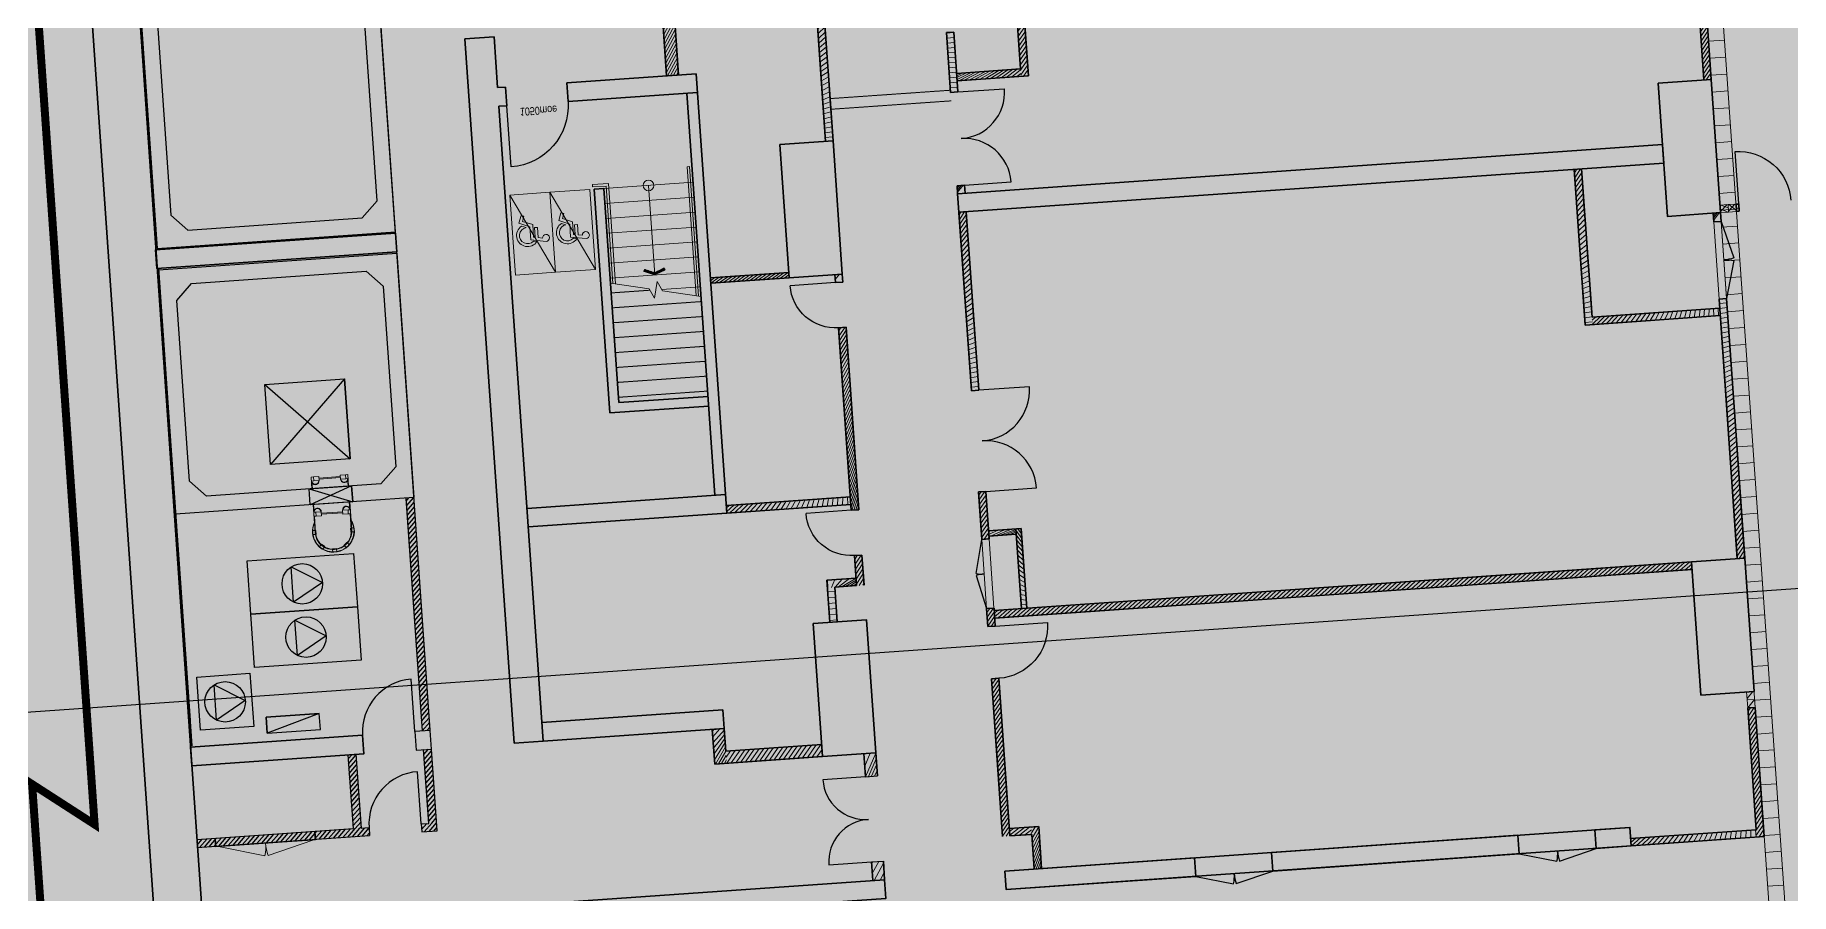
# Model space of a CAD drawing. Header units: millimetres. Extents: x 834311283 to 834708468, y 817882832 to 818197366.
# Drawn here: x 834503902 to 834536806, y 817968282 to 817984367 of the extents above; entities that cross this region are included whole.
import ezdxf

# ---------------------------------------------------------------- set-up
doc = ezdxf.new("R2010")
doc.units = ezdxf.units.MM
doc.header["$LTSCALE"] = 3
for name, pattern in [('ACAD_ISO04W033', [10, 8, -1, 0, -1]), ('B0701', [2.34375, 1.5625, -0.78125]), ('B0703', [4.6875, 3.125, -1.5625]), ('CENTER', [2, 1.25, -0.25, 0.25, -0.25]), ('DIVIDE', [1.25, 0.5, -0.25, 0, -0.25, 0, -0.25])]:
    doc.linetypes.add(name, pattern=pattern)
doc.layers.get('Defpoints').update_dxf_attribs({"color": 32})
for name, color, linetype in [('0-PL-CLWP', 6, 'DIVIDE'), ('22INWA-a', 6, 'CENTER'), ('BD-CB-SOLID-DH', 251, 'Continuous'), ('UAJ-00XREF', 7, 'Continuous'), ('WSP-FS', 1, 'Continuous')]:
    doc.layers.add(name, color=color, linetype=linetype)
for name, color, linetype, lineweight in [('3A35X-MAGP-P-ADR-B02-0$0$F-AFFFEQM', 8, 'Continuous', 9), ('Hatch (LTC&CB)', 252, 'Continuous', 35), ('UAJ-22INWA', 6, 'Continuous', 35), ('UAJ-22INWA-a', 1, 'Continuous', 13), ('UAJ-22INWA-h', 251, 'Continuous', 9), ('UAJ-22INWA-rc', 6, 'Continuous', 35), ('UAJ-23FLOR', 6, 'Continuous', 35), ('UAJ-23FLOR-a', 1, 'Continuous', 13), ('UAJ-23FLOR-h', 251, 'Continuous', 9), ('UAJ-24STAI-a', 9, 'Continuous', 13), ('UAJ-24STAI-x', 9, 'ACAD_ISO04W033', 5), ('UAJ-24STAI-y', 8, 'B0701', 9), ('UAJ-28STRU', 6, 'Continuous', 35), ('UAJ-28STRU-z', 8, 'B0703', 9), ('UAJ-32INFR', 7, 'Continuous', 25), ('UAJ-32INFR-h', 251, 'Continuous', 9), ('UAJ-32INFR-t', 9, 'Continuous', 5), ('UAJ-34RAIL-a', 1, 'Continuous', 13)]:
    doc.layers.add(name, color=color, linetype=linetype, lineweight=lineweight)
doc.layers.add('UAJ-01LAYO-$', color=32, linetype='Continuous', lineweight=5, plot=False)
doc.layers.add('UAJ-05SYMB-a', color=7, linetype='Continuous', lineweight=9, true_color=0x999999)
doc.layers.add('UAJ-32INFR-$', color=32, linetype='Continuous', plot=False)
doc.styles.add('Kowloon_standard', font='arial.ttf', dxfattribs={"width": 0.8, "height": 2.5})
doc.styles.add('UNS-TXT', font='swissc.ttf')
pattern_1 = [(48.993576, (834341273.38, 817814761.816), (-47.919387, 41.665122), [])]

# ---------------------------------------------------------------- blocks, each defined once
blk = doc.blocks.new('Panel')
at = {"layer": 'WSP-FS'}
h = blk.add_hatch(color=256, dxfattribs=at)
h.dxf.hatch_style = 1
h.paths.add_polyline_path([(0, -300), (1000, 0), (1000, -300)])
blk.add_lwpolyline([(1000, -300), (1000, 0), (0, 0), (0, -300)], close=True, dxfattribs=at)
blk.add_lwpolyline([(0, -300), (1000, 0), (1000, -300), (0, -300)], dxfattribs=at)
blk = doc.blocks.new('Pump')
at = {"layer": 'WSP-FS'}
blk.add_lwpolyline([(0, 0), (1000, 0), (1000, -2000), (0, -2000)], close=True, dxfattribs=at)
blk.add_lwpolyline([(169, -815), (831, -815), (500, -1379), (169, -815)], dxfattribs=at)
blk.add_circle((500, -1000), 379, dxfattribs=at)
blk = doc.blocks.new('Jockey Pump')
at = {"layer": 'WSP-FS'}
blk.add_lwpolyline([(0, 0), (1000, 0), (1000, -1000), (0, -1000)], close=True, dxfattribs=at)
blk.add_lwpolyline([(313, -833), (313, -170), (877, -501), (313, -833)], dxfattribs=at)
blk.add_circle((498, -501), 379, dxfattribs=at)
blk = doc.blocks.new('*U220')
at = {"layer": 'UAJ-22INWA-h'}
h = blk.add_hatch(dxfattribs=at)
h.set_pattern_fill('ANSI31', color=256, scale=20)
h.set_pattern_definition([(45, (-60, 13057.73), (-44.9013, 44.9013), [])])
h.paths.add_polyline_path([(0, 6429), (0, 7629), (140, 7629), (140, 6429)])
at = {"layer": 'UAJ-22INWA'}
for p, q in [((0, 6429), (0, 7769)), ((140, 7629), (140, 6429))]:
    blk.add_line(p, q, dxfattribs=at)
blk = doc.blocks.new('*U222')
at = {"layer": 'UAJ-22INWA-h'}
h = blk.add_hatch(dxfattribs=at)
h.set_pattern_fill('ANSI31', color=256, scale=20)
h.set_pattern_definition([(45, (-60, 2758.105), (-44.9013, 44.9013), [])])
h.paths.add_polyline_path([(0, 1434), (0, 2325), (140, 2325), (140, 1434)])
at = {"layer": 'UAJ-22INWA'}
for p, q in [((0, 1434), (0, 2325)), ((140, 2325), (140, 1434))]:
    blk.add_line(p, q, dxfattribs=at)
for points in [[(0, 2325), (140, 2325)], [(0, 1434), (140, 1434)]]:
    blk.add_lwpolyline(points, dxfattribs=at)
blk = doc.blocks.new('*U223')
at = {"layer": 'UAJ-22INWA-h'}
h = blk.add_hatch(dxfattribs=at)
h.set_pattern_fill('ANSI31', color=256, scale=20)
h.set_pattern_definition([(45, (-60, 6742.56), (-44.9013, 44.9013), [])])
h.paths.add_polyline_path([(0, 1434), (0, 6309), (140, 6309), (140, 1434)])
at = {"layer": 'UAJ-22INWA'}
for p, q in [((0, 1434), (0, 6309)), ((140, 6309), (140, 1434))]:
    blk.add_line(p, q, dxfattribs=at)
blk.add_lwpolyline([(0, 6309), (140, 6309)], dxfattribs=at)
blk = doc.blocks.new('*U221')
at = {"layer": 'UAJ-05SYMB-a'}
for points in [[(50, 0), (907, 230)], [(1825, 0), (968, 230)]]:
    blk.add_lwpolyline(points, dxfattribs=at)
at = {"layer": 'UAJ-05SYMB-a', "extrusion": (0, 0, -1)}
for centre, radius, start, end in [((-50, 0), 887, 165, 180), ((-1825, 0), 888, 0, 15)]:
    blk.add_arc(centre, radius, start, end, dxfattribs=at)
at = {"layer": 'UAJ-22INWA-rc'}
for p, q in [((0, 0), (0, -150)), ((1875, 0), (1875, -150))]:
    blk.add_line(p, q, dxfattribs=at)
at = {"layer": 'UAJ-32INFR-$'}
blk.add_line((0, 0), (1872, 0), dxfattribs=at)
at = {"layer": 'UAJ-32INFR-h'}
for points in [[(0, -150), (0, 0)], [(937, 0), (50, 0)], [(1825, 0), (937, 0)], [(1875, -150), (1875, 0)]]:
    blk.add_lwpolyline(points, dxfattribs=at)
at = {"layer": 'UAJ-32INFR-t', "style": 'UNS-TXT'}
blk.add_attdef('ID', (50, 50), '', height=90, dxfattribs=at)
blk = doc.blocks.new('*U325')
at = {"layer": 'UAJ-22INWA-h'}
h = blk.add_hatch(dxfattribs=at)
h.set_pattern_fill('ANSI31', color=256, scale=20)
h.set_pattern_definition([(45, (-60, -1120.704), (-44.9013, 44.9013), [])])
h.paths.add_polyline_path([(0, -265), (0, 145), (140, 145), (140, -265)])
at = {"layer": 'UAJ-22INWA'}
for p, q in [((0, -405), (0, 145)), ((140, 145), (140, -265))]:
    blk.add_line(p, q, dxfattribs=at)
blk = doc.blocks.new('*U339')
at = {"layer": 'UAJ-22INWA-h'}
h = blk.add_hatch(dxfattribs=at)
h.set_pattern_fill('ANSI31', color=256, scale=20)
h.set_pattern_definition([(45, (-60, -725.57), (-44.9013, 44.9013), [])])
h.paths.add_polyline_path([(0, -3125), (0, 3400), (140, 3400), (140, -3125)])
at = {"layer": 'UAJ-22INWA'}
for p, q in [((0, -3125), (0, 3400)), ((140, 3400), (140, -3125))]:
    blk.add_line(p, q, dxfattribs=at)
blk = doc.blocks.new('*U344')
at = {"layer": 'UAJ-22INWA-h'}
h = blk.add_hatch(dxfattribs=at)
h.set_pattern_fill('ANSI31', color=256, scale=20)
h.set_pattern_definition([(45, (-60, -3574.396), (-44.9013, 44.9013), [])])
h.paths.add_polyline_path([(0, -2487), (0, -87), (140, -87), (140, -2487)])
at = {"layer": 'UAJ-22INWA'}
for p, q in [((0, -2627), (0, -87)), ((140, -87), (140, -2487))]:
    blk.add_line(p, q, dxfattribs=at)
blk = doc.blocks.new('*U346')
at = {"layer": 'UAJ-22INWA-h'}
h = blk.add_hatch(dxfattribs=at)
h.set_pattern_fill('ANSI31', color=256, scale=20)
h.set_pattern_definition([(45, (-60, -193.59), (-44.9013, 44.9013), [])])
h.paths.add_polyline_path([(0, -777), (0, 1583), (140, 1583), (140, -777)])
at = {"layer": 'UAJ-22INWA'}
for p, q in [((0, -776), (0, 1583)), ((140, 1583), (140, -917))]:
    blk.add_line(p, q, dxfattribs=at)
blk = doc.blocks.new('*U342')
at = {"layer": 'UAJ-22INWA-h'}
h = blk.add_hatch(dxfattribs=at)
h.set_pattern_fill('ANSI31', color=256, scale=20)
h.set_pattern_definition([(45, (25, -5022.676), (-44.9013, 44.9013), [])])
h.paths.add_polyline_path([(0, -2186), (0, -1836), (225, -1836), (225, -2186)])
at = {"layer": 'UAJ-22INWA'}
for p, q in [((0, -2186), (0, -1836)), ((225, -1836), (225, -2186))]:
    blk.add_line(p, q, dxfattribs=at)
blk = doc.blocks.new('*U343')
at = {"layer": 'UAJ-22INWA-h'}
h = blk.add_hatch(dxfattribs=at)
h.set_pattern_fill('ANSI31', color=256, scale=20)
h.set_pattern_definition([(45, (25, -1254.09), (-44.9013, 44.9013), [])])
h.paths.add_polyline_path([(0, -452), (0, 198), (225, 198), (225, -452)])
at = {"layer": 'UAJ-22INWA'}
for p, q in [((0, -452), (0, 198)), ((225, 198), (225, -227))]:
    blk.add_line(p, q, dxfattribs=at)
blk.add_lwpolyline([(0, 198), (225, 198)], dxfattribs=at)
blk = doc.blocks.new('*U327')
at = {"layer": 'UAJ-22INWA-h'}
h = blk.add_hatch(dxfattribs=at)
h.set_pattern_fill('ANSI31', color=256, scale=20)
h.set_pattern_definition([(45, (25, -184.806), (-44.9013, 44.9013), [])])
h.paths.add_polyline_path([(0, -492), (0, 1308), (225, 1308), (225, -492)])
at = {"layer": 'UAJ-22INWA'}
for p, q in [((0, -717), (0, 1308)), ((225, 1308), (225, -492))]:
    blk.add_line(p, q, dxfattribs=at)
blk = doc.blocks.new('*U317')
at = {"layer": 'UAJ-22INWA-h'}
h = blk.add_hatch(dxfattribs=at)
h.set_pattern_fill('ANSI31', color=256, scale=20)
h.set_pattern_definition([(45, (-60, 3398.327), (-44.9013, 44.9013), [])])
h.paths.add_polyline_path([(0, -4351), (0, 8749), (140, 8749), (140, -4351)])
at = {"layer": 'UAJ-22INWA'}
for p, q in [((0, -4351), (0, 8749)), ((140, 8749), (140, -4351))]:
    blk.add_line(p, q, dxfattribs=at)
blk = doc.blocks.new('*U253')
at = {"layer": 'UAJ-22INWA-h'}
h = blk.add_hatch(dxfattribs=at)
h.set_pattern_fill('CAS_ISOLATIE', color=256, scale=150)
h.set_pattern_definition([(60, (0, 0), (-129.9, 75), []), (120, (0, 0), (-129.9, -75), [])])
h.paths.add_polyline_path([(0, 0), (140, 0), (140, 150), (0, 150)])
at = {"layer": 'UAJ-22INWA-a'}
blk.add_lwpolyline([(0, 0), (140, 0), (140, 150), (0, 150)], close=True, dxfattribs=at)
blk = doc.blocks.new('*U309')
at = {"layer": 'UAJ-22INWA-h'}
h = blk.add_hatch(dxfattribs=at)
h.set_pattern_fill('ANSI31', color=256, scale=20)
h.set_pattern_definition([(45, (25, -14.29), (-44.9013, 44.9013), [])])
h.paths.add_polyline_path([(0, -858), (0, 1844), (225, 1844), (225, -858)])
at = {"layer": 'UAJ-22INWA'}
for p, q in [((225, 2069), (225, -858)), ((0, -858), (0, 1844))]:
    blk.add_line(p, q, dxfattribs=at)
blk = doc.blocks.new('3A35X-MAGP-P-ADR-B02-0$0$Cat Ladder 2')
for p, q in [((-277, 795), (-219, 843)), ((-277, 795), (-248, 760)), ((-245, 756), (-187, 804)), ((-239, 750), (-245, 756)), ((-182, 798), (-239, 750)), ((-190, 808), (-219, 843)), ((-187, 804), (-182, 798)), ((-37, 909), (38, 909)), ((-37, 909), (-37, 864)), ((-37, 851), (-37, 859)), ((-37, 859), (38, 859)), ((38, 851), (-37, 851)), ((38, 864), (38, 909)), ((38, 859), (38, 851)), ((182, 798), (187, 804)), ((240, 750), (182, 798)), ((187, 804), (245, 756)), ((219, 843), (190, 808)), ((219, 843), (277, 794)), ((245, 756), (240, 750)), ((248, 760), (277, 794)), ((-386, 485), (-386, 560)), ((-341, 560), (-386, 560)), ((-386, 485), (-344, 485)), ((-344, 0), (-344, 523)), ((-336, 485), (-336, 560)), ((-336, 560), (-326, 560)), ((-336, 523), (-336, 218)), ((-326, 485), (-336, 485)), ((-326, 560), (-326, 485)), ((328, 485), (328, 560)), ((328, 560), (336, 560)), ((336, 485), (328, 485)), ((336, 560), (336, 485)), ((336, 218), (336, 523)), ((386, 560), (341, 560)), ((344, 523), (344, 0)), ((344, 485), (386, 485)), ((386, 560), (386, 485)), ((-336, 218), (-302, 218)), ((-302, 143), (-336, 143)), ((-336, 143), (-336, 0)), ((-302, 218), (-302, 143)), ((-200, 218), (-302, 218)), ((-302, 143), (-200, 143)), ((-200, 218), (-200, 143)), ((-200, 190), (200, 190)), ((200, 170), (-200, 170)), ((200, 218), (200, 143)), ((302, 218), (200, 218)), ((200, 143), (302, 143)), ((302, 218), (336, 218)), ((302, 143), (302, 218)), ((336, 143), (302, 143)), ((336, 0), (336, 143))]:
    blk.add_line(p, q)
for centre, radius, start, end in [((0, 523), 394, 359.9948, 209.1731), ((0, 523), 386, 135.589, 174.4005), ((0, 523), 344, 359.9948, 179.9948), ((0, 523), 336, 359.9948, 179.9948), ((0, 523), 386, 95.589, 124.4006), ((0, 523), 386, 55.5841, 84.4006), ((0, 523), 386, 5.589, 44.3957), ((0, 523), 386, 185.588, 206.6217), ((0, 523), 394, 330.8164, 359.9948), ((0, 523), 386, 333.3678, 354.4015), ((-272, 143), 72, 206.0816, 359.9948), ((-272, 143), 64, 179.9948, 359.9948), ((272, 143), 72, 179.9948, 333.908), ((272, 143), 64, 179.9948, 359.9948)]:
    blk.add_arc(centre, radius, start, end)
blk = doc.blocks.new('3A35X-MAGP-P-ADR-B02-0$0$Cat Ladder 1')
for p, q in [((-344, 0), (-344, -218)), ((-336, -143), (-336, 0)), ((-344, -218), (-302, -218)), ((-302, -143), (-336, -143)), ((-302, -218), (-302, -143)), ((-302, -143), (-200, -143)), ((-200, -218), (-302, -218)), ((-200, -218), (-200, -143)), ((200, -170), (-200, -170)), ((-200, -190), (200, -190)), ((200, -218), (200, -143)), ((200, -143), (302, -143)), ((302, -218), (200, -218)), ((336, -143), (302, -143)), ((302, -143), (302, -218)), ((302, -218), (344, -218)), ((336, 0), (336, -143)), ((344, -218), (344, 0))]:
    blk.add_line(p, q)
for centre, radius, start, end in [((-272, -143), 72, 359.9948, 153.908), ((-272, -143), 64, 359.9948, 179.9948), ((272, -143), 72, 26.0816, 179.9948), ((272, -143), 64, 359.9948, 179.9948)]:
    blk.add_arc(centre, radius, start, end)
blk = doc.blocks.new('WT')
at = {"layer": '0-PL-CLWP', "linetype": 'Continuous'}
for points in [[(834509861, 817992016), (834505396, 817991704), (834506189, 817980373), (834510654, 817980685)], [(834509284, 817991675), (834506016, 817991447), (834505738, 817991127), (834506446, 817980993), (834506766, 817980714), (834510034, 817980943), (834510312, 817981263), (834509604, 817991397)], [(834506215, 817979974), (834510681, 817980286), (834511002, 817975704), (834506536, 817975392)], [(834506835, 817979717), (834510104, 817979945), (834510424, 817979667), (834510661, 817976282), (834510382, 817975962), (834507114, 817975733), (834506793, 817976012), (834506557, 817979396)]]:
    blk.add_lwpolyline(points, close=True, dxfattribs=at)
at = {"layer": 'WSP-FS', "flags": 128}
for points in [[(834508206, 817977824), (834509702, 817977928), (834509807, 817976432), (834508311, 817976327), (834508206, 817977824), (834509807, 817976432), (834509702, 817977928), (834508311, 817976327)], [(834509035, 817975868), (834509833, 817975923), (834509854, 817975624), (834509056, 817975568), (834509035, 817975868), (834509854, 817975624), (834509833, 817975923), (834509056, 817975568)]]:
    blk.add_lwpolyline(points, dxfattribs=at)
at = {"layer": '3A35X-MAGP-P-ADR-B02-0$0$F-AFFFEQM'}
for name, p, rotation in [('3A35X-MAGP-P-ADR-B02-0$0$Cat Ladder 1', (834509434, 817975895), 184.003931020902), ('3A35X-MAGP-P-ADR-B02-0$0$Cat Ladder 2', (834509455, 817975596), 184.0039311150269)]:
    blk.add_blockref(name, p, dxfattribs=dict(at, rotation=rotation))
blk = doc.blocks.new('*U271')
at = {"layer": 'UAJ-22INWA-h'}
h = blk.add_hatch(dxfattribs=at)
h.set_pattern_fill('CAS_ISOLATIE', color=256, scale=150)
h.set_pattern_definition([(60, (-209.94, -2e-07), (-129.904, 75), []), (120, (-209.94, -2e-07), (-129.904, -75), [])])
h.paths.add_polyline_path([(0, 0), (140, 0), (140, 150), (0, 150)])
at = {"layer": 'UAJ-22INWA-a'}
blk.add_lwpolyline([(0, 0), (140, 0), (140, 150), (0, 150)], close=True, dxfattribs=at)
blk = doc.blocks.new('*U212')
at = {"layer": 'UAJ-22INWA-h'}
h = blk.add_hatch(dxfattribs=at)
h.set_pattern_fill('ANSI31', color=256, scale=20)
h.set_pattern_definition([(45, (-60, 12420.194), (-44.9013, 44.9013), [])])
h.paths.add_polyline_path([(0, 5496), (0, 7924), (140, 7924), (140, 5496)])
at = {"layer": 'UAJ-22INWA'}
for p, q in [((0, 5636), (0, 7924)), ((140, 7924), (140, 5496))]:
    blk.add_line(p, q, dxfattribs=at)
blk = doc.blocks.new('*U204')
at = {"layer": 'UAJ-22INWA-h'}
h = blk.add_hatch(dxfattribs=at)
h.set_pattern_fill('ANSI31', color=256, scale=20)
h.set_pattern_definition([(45, (-60, -8498.49), (-44.9013, 44.9013), [])])
h.paths.add_polyline_path([(0, -4144), (0, -3354), (140, -3354), (140, -4144)])
at = {"layer": 'UAJ-22INWA'}
for p, q in [((0, -4144), (0, -3494)), ((140, -3354), (140, -4144))]:
    blk.add_line(p, q, dxfattribs=at)
blk = doc.blocks.new('*U205')
at = {"layer": 'UAJ-22INWA-h'}
h = blk.add_hatch(dxfattribs=at)
h.set_pattern_fill('ANSI31', color=256, scale=20)
h.set_pattern_definition([(45, (-60, 13923.07), (-44.9013, 44.9013), [])])
h.paths.add_polyline_path([(0, 5999), (0, 8924), (140, 8924), (140, 5999)])
at = {"layer": 'UAJ-22INWA'}
for p, q in [((0, 5999), (0, 8924)), ((140, 8924), (140, 6139))]:
    blk.add_line(p, q, dxfattribs=at)
blk = doc.blocks.new('*U200')
at = {"layer": 'UAJ-22INWA-h'}
h = blk.add_hatch(dxfattribs=at)
h.set_pattern_fill('ANSI31', color=256, scale=20)
h.set_pattern_definition([(45, (-60, -1734.28), (-44.9013, 44.9013), [])])
h.paths.add_polyline_path([(0, -2080), (0, 1346), (140, 1346), (140, -2080)])
at = {"layer": 'UAJ-22INWA'}
for p, q in [((0, -2080), (0, 1346)), ((140, 1346), (140, -2080))]:
    blk.add_line(p, q, dxfattribs=at)
for points in [[(0, 1346), (140, 1346)], [(0, -2080), (140, -2080)]]:
    blk.add_lwpolyline(points, dxfattribs=at)
blk = doc.blocks.new('*U201')
at = {"layer": 'UAJ-22INWA-h'}
h = blk.add_hatch(dxfattribs=at)
h.set_pattern_fill('ANSI31', color=256, scale=20)
h.set_pattern_definition([(45, (-60, -7338.47), (-44.9013, 44.9013), [])])
h.paths.add_polyline_path([(0, -3494), (0, -2844), (140, -2844), (140, -3494)])
at = {"layer": 'UAJ-22INWA'}
for p, q in [((0, -3494), (0, -2704)), ((140, -2844), (140, -3494))]:
    blk.add_line(p, q, dxfattribs=at)
blk = doc.blocks.new('*U202')
at = {"layer": 'UAJ-22INWA-h'}
h = blk.add_hatch(dxfattribs=at)
h.set_pattern_fill('ANSI31', color=256, scale=20)
h.set_pattern_definition([(45, (-60, 15948.32), (-44.9013, 44.9013), [])])
h.paths.add_polyline_path([(0, 8199), (0, 8749), (140, 8749), (140, 8199)])
at = {"layer": 'UAJ-22INWA'}
for p, q in [((0, 8339), (0, 8749)), ((140, 8749), (140, 8199))]:
    blk.add_line(p, q, dxfattribs=at)
blk = doc.blocks.new('*U203')
at = {"layer": 'UAJ-22INWA-h'}
h = blk.add_hatch(dxfattribs=at)
h.set_pattern_fill('ANSI31', color=256, scale=20)
h.set_pattern_definition([(45, (-60, 17728.3), (-44.9013, 44.9013), [])])
h.paths.add_polyline_path([(0, 8199), (0, 10529), (140, 10529), (140, 8199)])
at = {"layer": 'UAJ-22INWA'}
for p, q in [((0, 8199), (0, 10529)), ((140, 10529), (140, 8199))]:
    blk.add_line(p, q, dxfattribs=at)
blk = doc.blocks.new('*U209')
at = {"layer": 'UAJ-22INWA-h'}
h = blk.add_hatch(dxfattribs=at)
h.set_pattern_fill('ANSI31', color=256, scale=20)
h.set_pattern_definition([(45, (-100, 18588.31), (-44.9013, 44.9013), [])])
h.paths.add_polyline_path([(0, 9059), (0, 10529), (100, 10529), (100, 9059)])
at = {"layer": 'UAJ-22INWA'}
for p, q in [((0, 9059), (0, 10529)), ((100, 10529), (100, 9059))]:
    blk.add_line(p, q, dxfattribs=at)
blk = doc.blocks.new('*U207')
at = {"layer": 'UAJ-22INWA-h'}
h = blk.add_hatch(dxfattribs=at)
h.set_pattern_fill('ANSI31', color=256, scale=20)
h.set_pattern_definition([(45, (-60, -1788.705), (-44.9013, 44.9013), [])])
h.paths.add_polyline_path([(0, -2034), (0, 1246), (140, 1246), (140, -2034)])
at = {"layer": 'UAJ-22INWA'}
for p, q in [((0, -1894), (0, 1106)), ((140, 1246), (140, -2034))]:
    blk.add_line(p, q, dxfattribs=at)
blk = doc.blocks.new('*U183')
at = {"layer": 'UAJ-23FLOR-h'}
h = blk.add_hatch(dxfattribs=at)
h.set_pattern_fill('ANSI31', color=256, scale=100, angle=315)
h.set_pattern_definition([(0, (283.82, 43304.53), (9e-14, 317.5), [])])
h.paths.add_polyline_path([(0, 6536), (0, 38769), (300, 38769), (300, 6536)])
at = {"layer": 'UAJ-22INWA-h'}
blk.add_lwpolyline([(0, 6536), (300, 6536)], dxfattribs=at)
at = {"layer": 'UAJ-23FLOR-h'}
for p, q in [((0, 6536), (0, 38769)), ((300, 38769), (300, 6536))]:
    blk.add_line(p, q, dxfattribs=at)
blk = doc.blocks.new('*U172')
at = {"layer": 'UAJ-22INWA-h'}
h = blk.add_hatch(dxfattribs=at)
h.set_pattern_fill('ANSI31', color=256, scale=20)
h.set_pattern_definition([(45, (-100, 13364.36), (-44.9013, 44.9013), [])])
h.paths.add_polyline_path([(0, 6432), (0, 7932), (100, 7932), (100, 6432)])
at = {"layer": 'UAJ-22INWA'}
for p, q in [((0, 6432), (0, 7932)), ((100, 7932), (100, 6432))]:
    blk.add_line(p, q, dxfattribs=at)
blk = doc.blocks.new('*U168')
at = {"layer": 'UAJ-22INWA-h'}
h = blk.add_hatch(dxfattribs=at)
h.set_pattern_fill('ANSI31', color=256, scale=20)
h.set_pattern_definition([(45, (-100, 14172.08), (-44.9013, 44.9013), [])])
h.paths.add_polyline_path([(0, 7331), (0, 7841), (100, 7841), (100, 7331)])
at = {"layer": 'UAJ-22INWA'}
for p, q in [((0, 7231), (0, 7841)), ((100, 7841), (100, 7331))]:
    blk.add_line(p, q, dxfattribs=at)
blk = doc.blocks.new('D1600')
at = {"layer": 'UAJ-32INFR'}
for p, q in [((0, 800), (0, 0)), ((1600, 0), (1600, 800))]:
    blk.add_line(p, q, dxfattribs=at)
for centre, start, end in [((0, 0), 0, 90), ((1600, 0), 90, 180)]:
    blk.add_arc(centre, 800, start, end, dxfattribs=at)
blk = doc.blocks.new('*U377')
at = {"layer": 'UAJ-22INWA-h'}
h = blk.add_hatch(dxfattribs=at)
h.set_pattern_fill('ANSI31', color=256, scale=20)
h.set_pattern_definition([(45, (25, -1038.38), (-44.9013, 44.9013), [])])
h.paths.add_polyline_path([(0, -236), (0, 198), (225, 198), (225, -236)])
at = {"layer": 'UAJ-22INWA'}
for p, q in [((0, -236), (0, 198)), ((225, 198), (225, -236))]:
    blk.add_line(p, q, dxfattribs=at)
blk = doc.blocks.new('D980')
at = {"flags": 128}
blk.add_lwpolyline([(0, 0), (0, 980, -0.414214), (980, 0)], format="xyb", dxfattribs=at)
blk = doc.blocks.new('D850')
blk.add_line((0, 0), (0, 850))
blk.add_arc((0, 0), 850, 0, 90)
blk = doc.blocks.new('*U379')
at = {"layer": 'UAJ-22INWA-h'}
h = blk.add_hatch(dxfattribs=at)
h.set_pattern_fill('ANSI31', color=256, scale=20)
h.set_pattern_definition([(45, (-60, -7424.61), (-44.9013, 44.9013), [])])
h.paths.add_polyline_path([(0, -3494), (0, -2930), (140, -2930), (140, -3494)])
at = {"layer": 'UAJ-22INWA'}
for p, q in [((0, -3494), (0, -2930)), ((140, -2930), (140, -3494))]:
    blk.add_line(p, q, dxfattribs=at)
blk.add_lwpolyline([(0, -2930), (140, -2930)], dxfattribs=at)
blk = doc.blocks.new('*U380')
at = {"layer": 'UAJ-22INWA-h'}
h = blk.add_hatch(dxfattribs=at)
h.set_pattern_fill('ANSI31', color=256, scale=20)
h.set_pattern_definition([(45, (-60, -6329.65), (-44.9013, 44.9013), [])])
h.paths.add_polyline_path([(0, -4144), (0, -1185), (140, -1185), (140, -4144)])
at = {"layer": 'UAJ-22INWA'}
for p, q in [((0, -4144), (0, -1185)), ((140, -1185), (140, -4144))]:
    blk.add_line(p, q, dxfattribs=at)
blk.add_lwpolyline([(0, -1185), (140, -1185)], dxfattribs=at)
blk = doc.blocks.new('DA1450')
at = {"layer": 'UAJ-32INFR', "flags": 128}
blk.add_lwpolyline([(0, 0), (700, 188, -0.065543), (725, 0, -0.065543), (750, 188), (1450, 0)], format="xyb", dxfattribs=at)
blk = doc.blocks.new('DA1300')
at = {"layer": 'UAJ-32INFR'}
for p, q in [((632, 150), (0, 0)), ((668, 150), (1300, 0))]:
    blk.add_line(p, q, dxfattribs=at)
for centre, start, end in [((0, 0), 0, 13.3424), ((1300, 0), 166.6576, 180)]:
    blk.add_arc(centre, 650, start, end, dxfattribs=at)
blk = doc.blocks.new('*U382')
at = {"layer": 'UAJ-22INWA-h'}
h = blk.add_hatch(dxfattribs=at)
h.set_pattern_fill('ANSI31', color=256, scale=20)
h.set_pattern_definition([(45, (-60, -1071.895), (-44.9013, 44.9013), [])])
h.paths.add_polyline_path([(0, -205), (0, 134), (140, 134), (140, -205)])
at = {"layer": 'UAJ-22INWA'}
for p, q in [((0, -205), (0, 134)), ((140, 134), (140, -205))]:
    blk.add_line(p, q, dxfattribs=at)
for points in [[(0, 134), (140, 134)], [(0, -205), (140, -205)]]:
    blk.add_lwpolyline(points, dxfattribs=at)
blk = doc.blocks.new('*U383')
at = {"layer": 'UAJ-22INWA-h'}
h = blk.add_hatch(dxfattribs=at)
h.set_pattern_fill('ANSI31', color=256, scale=20)
h.set_pattern_definition([(45, (-60, 3542.186), (-44.9013, 44.9013), [])])
h.paths.add_polyline_path([(0, 2196), (0, 2346), (140, 2346), (140, 2196)])
at = {"layer": 'UAJ-22INWA'}
for p, q in [((0, 2196), (0, 2346)), ((140, 2346), (140, 2196))]:
    blk.add_line(p, q, dxfattribs=at)
blk.add_lwpolyline([(0, 2196), (140, 2196)], dxfattribs=at)
blk = doc.blocks.new('D1050')
blk.add_line((0, 1150), (0, 0))
blk.add_arc((0, 0), 1150, 0, 89.9991)
at = {"layer": 'UAJ-01LAYO-$', "insert": (237, 209), "char_height": 150, "width": 342.44, "attachment_point": 1, "style": 'Kowloon_standard'}
blk.add_mtext('1050moe', dxfattribs=at)
blk = doc.blocks.new('DD1900')
at = {"layer": 'UAJ-32INFR'}
for p, q in [((0, 950), (0, 0)), ((1900, 0), (1900, 950))]:
    blk.add_line(p, q, dxfattribs=at)
for centre, start, end in [((0, 0), 0, 90), ((1900, 0), 90, 180)]:
    blk.add_arc(centre, 950, start, end, dxfattribs=at)
blk = doc.blocks.new('DD1750')
at = {"layer": 'UAJ-32INFR'}
for p, q in [((0, 0), (0, 875)), ((1750, 0), (1750, 875))]:
    blk.add_line(p, q, dxfattribs=at)
for centre, start, end in [((0, 0), 0, 90), ((1750, 0), 90, 180)]:
    blk.add_arc(centre, 875, start, end, dxfattribs=at)
blk = doc.blocks.new('*U386')
at = {"layer": 'UAJ-22INWA-h'}
h = blk.add_hatch(dxfattribs=at)
h.set_pattern_fill('ANSI31', color=256, scale=20)
h.set_pattern_definition([(45, (-60, -4768.81), (-44.9013, 44.9013), [])])
h.paths.add_polyline_path([(0, -3494), (0, -275), (140, -275), (140, -3494)])
at = {"layer": 'UAJ-22INWA'}
for p, q in [((0, -3494), (0, -275)), ((140, -275), (140, -3494))]:
    blk.add_line(p, q, dxfattribs=at)
blk.add_lwpolyline([(0, -275), (140, -275)], dxfattribs=at)
blk = doc.blocks.new('*U390')
at = {"layer": 'UAJ-22INWA-h'}
h = blk.add_hatch(dxfattribs=at)
h.set_pattern_fill('ANSI31', color=256, scale=20)
h.set_pattern_definition([(45, (-60, 10798.41), (-44.9013, 44.9013), [])])
h.paths.add_polyline_path([(0, 4225), (0, 7574), (140, 7574), (140, 4225)])
at = {"layer": 'UAJ-22INWA'}
for p, q in [((0, 4225), (0, 7574)), ((140, 7574), (140, 4225))]:
    blk.add_line(p, q, dxfattribs=at)
blk.add_lwpolyline([(0, 4225), (140, 4225)], dxfattribs=at)
blk = doc.blocks.new('*U391')
at = {"layer": 'UAJ-22INWA-h'}
h = blk.add_hatch(dxfattribs=at)
h.set_pattern_fill('ANSI31', color=256, scale=20)
h.set_pattern_definition([(45, (-60, -9138.5), (-44.9013, 44.9013), [])])
h.paths.add_polyline_path([(0, -4144), (0, -3994), (140, -3994), (140, -4144)])
at = {"layer": 'UAJ-22INWA'}
for p, q in [((0, -4144), (0, -3994)), ((140, -3994), (140, -4144))]:
    blk.add_line(p, q, dxfattribs=at)
blk.add_lwpolyline([(0, -3994), (140, -3994)], dxfattribs=at)
blk = doc.blocks.new('*U392')
at = {"layer": 'UAJ-22INWA-h'}
h = blk.add_hatch(dxfattribs=at)
h.set_pattern_fill('ANSI31', color=256, scale=20)
h.set_pattern_definition([(45, (-60, -4363.453), (-44.9013, 44.9013), [])])
h.paths.add_polyline_path([(0, -2244), (0, -1119), (140, -1119), (140, -2244)])
at = {"layer": 'UAJ-22INWA'}
for p, q in [((0, -2244), (0, -1119)), ((140, -1119), (140, -2244))]:
    blk.add_line(p, q, dxfattribs=at)
for points in [[(0, -1119), (140, -1119)], [(0, -2244), (140, -2244)]]:
    blk.add_lwpolyline(points, dxfattribs=at)
blk = doc.blocks.new('*U436')
at = {"layer": 'UAJ-22INWA-h'}
h = blk.add_hatch(dxfattribs=at)
h.set_pattern_fill('ANSI31', color=256, scale=20)
h.set_pattern_definition([(45, (-60, -10844.85), (-44.9013, 44.9013), [])])
h.paths.add_polyline_path([(0, -4947), (0, -4897), (140, -4897), (140, -4947)])
at = {"layer": 'UAJ-22INWA'}
for p, q in [((0, -4947), (0, -4897)), ((140, -4897), (140, -4947))]:
    blk.add_line(p, q, dxfattribs=at)
for points in [[(0, -4897), (140, -4897)], [(0, -4947), (140, -4947)]]:
    blk.add_lwpolyline(points, dxfattribs=at)
blk = doc.blocks.new('*U437')
at = {"layer": 'UAJ-22INWA-h'}
h = blk.add_hatch(dxfattribs=at)
h.set_pattern_fill('ANSI31', color=256, scale=20)
h.set_pattern_definition([(45, (-60, 14682.91), (-44.9013, 44.9013), [])])
h.paths.add_polyline_path([(0, 7759), (0, 7924), (140, 7924), (140, 7759)])
at = {"layer": 'UAJ-22INWA'}
for p, q in [((0, 7759), (0, 7924)), ((140, 7924), (140, 7759))]:
    blk.add_line(p, q, dxfattribs=at)
blk.add_lwpolyline([(0, 7759), (140, 7759)], dxfattribs=at)
blk = doc.blocks.new('GBP-LB02_LEV-6.53')
at = {"layer": 'BD-CB-SOLID-DH'}
h = blk.add_hatch(dxfattribs=at)
h.set_pattern_fill('ANSI31', color=256, scale=20)
h.set_pattern_definition(pattern_1)
h.paths.add_polyline_path([(834511157, 817971333), (834511307, 817971344), (834511002, 817975704), (834510852, 817975694)])
h = blk.add_hatch(dxfattribs=at)
h.set_pattern_fill('ANSI31', color=256, scale=20)
h.set_pattern_definition(pattern_1)
h.paths.add_polyline_path([(834511278, 817969603), (834511427, 817969613), (834511331, 817970995), (834511181, 817970984)])
h = blk.add_hatch(dxfattribs=at)
h.set_pattern_fill('ANSI31', color=256, scale=20)
h.set_pattern_definition(pattern_1)
h.paths.add_polyline_path([(834509861, 817969504), (834510011, 817969514), (834509914, 817970896), (834509765, 817970885)])
h = blk.add_hatch(dxfattribs=at)
h.set_pattern_fill('ANSI31', color=256, scale=20)
h.set_pattern_definition(pattern_1)
h.paths.add_polyline_path([(834511138, 817969593), (834511149, 817969443), (834511438, 817969463), (834511427, 817969613)])
h.paths.add_polyline_path([(834510171, 817969375), (834510161, 817969524), (834506930, 817969299), (834506941, 817969149)])
at = {"layer": 'UAJ-23FLOR-h'}
h = blk.add_hatch(dxfattribs=at)
h.set_pattern_fill('EARTH', color=256, scale=180, angle=45)
h.set_pattern_definition([(48.99891, (833819452.5, 817786003.4), (-112.7269, 1612.5107), [1143, -1143]), (48.99891, (833819129, 817786284.6), (-112.7269, 1612.5107), [1143, -1143]), (48.99891, (833818805.5, 817786565.8), (-112.7269, 1612.5107), [1143, -1143]), (138.99891, (833818791.4, 817786767.3), (-1612.5107, -112.7269), [1143, -1143]), (138.99891, (833819072.6, 817787090.8), (-1612.5107, -112.7269), [1143, -1143]), (138.99891, (833819353.8, 817787414.3), (-1612.5107, -112.7269), [1143, -1143])])
h.paths.add_polyline_path([(834607546, 818192774), (834673233, 818197366), (834691374, 817937869), (834685588, 817937128), (834685106, 817940897), (834650588, 817936476), (834651070, 817932707), (834551919, 817920009), (834482027, 817893355), (834383076, 817886437), (834441506, 817949096), (834458454, 817967379), (834478638, 817989842), (834483448, 817995421), (834489787, 818002934), (834500656, 818016266), (834508244, 818025930), (834515684, 818035708), (834523692, 818046596), (834532219, 818058624), (834546606, 818080042), (834556457, 818095618), (834568418, 818115665), (834578622, 818133891), (834588349, 818152374), (834599173, 818174435)])
h.paths.add_polyline_path([(834640305, 818055633), (834646291, 818056052), (834642792, 818105911), (834636807, 818105492), (834634252, 818142031), (834610016, 818140337), (834609788, 818143597), (834587769, 818140310), (834567221, 818104370), (834565437, 818101393), (834564610, 818100024), (834562785, 818096939), (834556654, 818087091), (834555720, 818085607), (834554860, 818084258), (834550876, 818078006), (834545205, 818069586), (834542258, 818065226), (834541363, 818063900), (834537651, 818058369), (834531078, 818048811), (834524249, 818039614), (834520785, 818034889), (834515055, 818027076), (834507324, 818017200), (834503054, 818011762), (834508702, 817930984), (834535272, 817933687), (834599035, 817940173), (834631909, 817943517), (834645776, 817944928), (834645137, 817954063), (834645033, 817955560), (834644308, 817965929), (834644203, 817967425), (834643506, 817977407), (834643401, 817978903), (834642524, 817991453), (834642419, 817992949), (834641155, 818011284), (834643399, 818011441)], flags=16)
h.paths.add_polyline_path([(834450838, 817950882), (834498826, 817954237), (834500065, 817936520), (834506621, 817936978), (834507095, 817930195), (834500539, 817929736), (834500559, 817929437), (834452572, 817926082)], flags=16)
at = {"layer": 'UAJ-24STAI-x'}
blk.add_hatch(color=256, dxfattribs=at).paths.add_polyline_path([(834515309, 817979942), (834515514, 817979876), (834515708, 817979970), (834515691, 817980006), (834515511, 817979919), (834515321, 817979980)])
blk.add_line((834516233, 817981610), (834516233, 817981610))
at = {"layer": '22INWA-a', "ltscale": 5, "const_width": 150, "flags": 128}
blk.add_lwpolyline([(834645624, 817967960), (834644172, 817967858), (834645624, 817967960), (834648121, 817931878), (834646733, 817931603), (834552250, 817919488), (834509654, 817903227), (834507746, 817930532), (834507053, 817930191), (834506409, 817939427), (834506941, 817942059), (834506555, 817947692), (834505863, 817948023), (834505847, 817948251), (834505599, 817948364), (834505473, 817950168), (834505257, 817950153), (834503846, 817970337), (834505017, 817969582), (834498684, 818060200), (834497756, 818060135), (834497156, 818068720), (834498083, 818068785), (834495159, 818110627), (834494231, 818110562), (834492880, 818129893), (834493808, 818129958), (834493651, 818132199), (834495221, 818132309), (834492443, 818172005), (834498761, 818180933, 0.103945), (834533697, 818164791, 0.028149), (834560518, 818159716), (834570883, 818156560, 0.012181), (834580152, 818154030, 0.011817), (834589680, 818153626, 0.018959), (834627610, 818154460), (834630540, 818155389), (834633308, 818155581), (834636813, 818105510), (834642798, 818105929), (834646290, 818056051), (834640304, 818055632), (834643398, 818011440), (834641154, 818011283), (834643400, 817979197), (834644172, 817967858)], format="xyb", close=True, dxfattribs=at)
at = {"layer": 'UAJ-22INWA', "lineweight": -3}
for p, q in [((834510655, 817980660), (834509860, 817992041)), ((834511307, 817971344), (834510680, 817980311)), ((834510852, 817975694), (834511157, 817971333)), ((834511017, 817971324), (834511042, 817970974)), ((834511278, 817969603), (834511181, 817970984)), ((834511438, 817969463), (834511331, 817970995)), ((834506941, 817969149), (834510171, 817969375)), ((834510011, 817969514), (834510161, 817969524)), ((834510161, 817969524), (834510171, 817969375)), ((834511138, 817969593), (834511278, 817969603)), ((834511138, 817969593), (834511149, 817969443)), ((834511149, 817969443), (834511438, 817969463))]:
    blk.add_line(p, q, dxfattribs=at)
at = {"layer": 'UAJ-22INWA', "color": 4}
blk.add_line((834534475, 817981120), (834534475, 817981120), dxfattribs=at)
at = {"layer": 'UAJ-22INWA'}
blk.add_line((834535997, 817971766), (834536137, 817971775), dxfattribs=at)
at = {"layer": 'UAJ-22INWA', "lineweight": -3, "flags": 128}
blk.add_lwpolyline([(834511042, 817970974), (834511331, 817970995), (834511307, 817971344), (834511017, 817971324)], dxfattribs=at)
at = {"layer": 'UAJ-22INWA', "lineweight": -3}
for points in [[(834509765, 817970885), (834509861, 817969504)], [(834509914, 817970896), (834510011, 817969514)], [(834506930, 817969299), (834509863, 817969504)]]:
    blk.add_lwpolyline(points, dxfattribs=at)
at = {"layer": 'UAJ-22INWA-rc'}
for p, q in [((834506214, 817979999), (834506717, 817972806)), ((834506719, 817972781), (834506839, 817971057))]:
    blk.add_line(p, q, dxfattribs=at)
at = {"layer": 'UAJ-22INWA-rc', "lineweight": -3}
for p, q in [((834519462, 817970475), (834519686, 817970491)), ((834519574, 817968879), (834519798, 817968895))]:
    blk.add_line(p, q, dxfattribs=at)
at = {"layer": 'UAJ-22INWA-rc', "elevation": 0}
blk.add_lwpolyline([(834506806, 817971531), (834506247, 817979524)], dxfattribs=at)
at = {"layer": 'UAJ-23FLOR-a'}
for p, q in [((834535462, 817979422), (834535361, 817980869)), ((834535500, 817980879), (834535601, 817979432)), ((834521733, 817973625), (834521642, 817974922)), ((834521872, 817973635), (834521782, 817974932))]:
    blk.add_line(p, q, dxfattribs=at)
at = {"layer": 'UAJ-24STAI-a'}
for p, q in [((834514562, 817981493), (834516233, 817981610)), ((834515397, 817981552), (834515514, 817979876)), ((834514581, 817981214), (834516252, 817981331)), ((834514601, 817980935), (834516272, 817981052)), ((834514620, 817980655), (834516291, 817980772)), ((834514640, 817980376), (834516311, 817980493)), ((834514659, 817980097), (834516330, 817980214)), ((834514679, 817979817), (834516350, 817979934)), ((834515642, 817979604), (834516369, 817979655))]:
    blk.add_line(p, q, dxfattribs=at)
for points in [[(834512906, 817979874), (834513654, 817979926), (834513549, 817981423), (834512801, 817981370), (834512906, 817979874)], [(834513654, 817979926), (834512801, 817981370)], [(834513654, 817979926), (834514402, 817979979), (834514297, 817981475), (834513549, 817981423), (834513654, 817979926)], [(834514402, 817979979), (834513549, 817981423)], [(834514686, 817979721), (834515410, 817979615), (834515511, 817979442), (834515557, 817979751), (834515658, 817979578), (834516382, 817979472)]]:
    blk.add_lwpolyline(points, dxfattribs=at)
for points in [[(834513411, 817980566), (834513331, 817980577), (834513411, 817980566, -2.380982), (834513481, 817980504), (834513190, 817980530), (834513172, 817980777), (834512969, 817980845), (834513009, 817980989), (834513063, 817980976), (834513037, 817980879), (834513227, 817980818), (834513244, 817980583), (834513273, 817980581), (834513260, 817980762), (834513318, 817980766), (834513331, 817980577)], [(834513989, 817980561), (834514054, 817980553, -1.230659), (834513765, 817980840), (834513851, 817980816, 1.366562), (834513989, 817980561)], [(834514159, 817980618), (834514079, 817980629), (834514159, 817980618, -2.380982), (834514229, 817980557), (834513938, 817980582), (834513921, 817980829), (834513717, 817980897), (834513757, 817981041), (834513811, 817981028), (834513785, 817980931), (834513976, 817980870), (834513992, 817980635), (834514021, 817980633), (834514008, 817980814), (834514066, 817980818), (834514079, 817980629)], [(834513241, 817980508), (834513306, 817980501, -1.230659), (834513017, 817980788), (834513103, 817980763, 1.366562), (834513241, 817980508)]]:
    blk.add_lwpolyline(points, format="xyb", dxfattribs=at)
blk.add_circle((834515397, 817981552, 0), 100, dxfattribs=at)
at = {"layer": 'UAJ-24STAI-x'}
blk.add_lwpolyline([(834515309, 817979942), (834515514, 817979876), (834515708, 817979970), (834515691, 817980006), (834515511, 817979919), (834515321, 817979980)], close=True, dxfattribs=at)
at = {"layer": 'UAJ-24STAI-y', "ltscale": 0.25}
for p, q in [((834514698, 817979538), (834515425, 817979589)), ((834514718, 817979259), (834516389, 817979376)), ((834514737, 817978980), (834516408, 817979096)), ((834514757, 817978700), (834516428, 817978817)), ((834514776, 817978421), (834516447, 817978538)), ((834514796, 817978142), (834516467, 817978258)), ((834514816, 817977862), (834516486, 817977979)), ((834514835, 817977583), (834516506, 817977700))]:
    blk.add_line(p, q, dxfattribs=at)
at = {"layer": 'UAJ-28STRU'}
for p, q in [((834514382, 817981481), (834514562, 817981493)), ((834514842, 817977483), (834514562, 817981493)), ((834514675, 817977291), (834514382, 817981481)), ((834514842, 817977483), (834516513, 817977600)), ((834514675, 817977291), (834516526, 817977420))]:
    blk.add_line(p, q, dxfattribs=at)
at = {"layer": 'UAJ-28STRU-z'}
for points in [[(834518800, 817983178), (834521054, 817983335)], [(834518813, 817982978), (834521068, 817983136)]]:
    blk.add_lwpolyline(points, dxfattribs=at)
at = {"layer": 'UAJ-34RAIL-a'}
for p, q in [((834516122, 817981903), (834516167, 817981906)), ((834516122, 817981903), (834516291, 817979486)), ((834516337, 817979479), (834516167, 817981906)), ((834514645, 817981589), (834514346, 817981569)), ((834514346, 817981569), (834514349, 817981524)), ((834514349, 817981524), (834514603, 817981541)), ((834514603, 817981541), (834514731, 817979714)), ((834514777, 817979707), (834514645, 817981589))]:
    blk.add_line(p, q, dxfattribs=at)
blk.add_blockref('WT', (0, 0))
at = {"layer": 'UAJ-22INWA'}
for name, p, rotation in [('*U339', (834534957, 817986645), 3.998872165996803), ('*U207', (834522237, 817985624), 3.998973552392778), ('*U309', (834515677, 817984461), 3.998911107429282), ('*U386', (834518472, 817985862), 3.998973552392778), ('*U392', (834520901, 817985531), 3.998973552392778), ('*U205', (834533367, 817972951), 3.993575738055931), ('*U391', (834520901, 817985531), 3.998973552392778), ('*U271', (834535639, 817981054), 93.99890848146451), ('*U271', (834535788, 817981064), 93.99890848146451), ('*U390', (834521742, 817973492), 3.998973552392778), ('*U437', (834535901, 817973129), 3.993575738055931), ('*U383', (834519053, 817977542), 3.998973552392778), ('*U223', (834535901, 817973129), 3.993575738055931), ('*U200', (834519053, 817977542), 3.998973552392778), ('*U222', (834521742, 817973492), 3.998973552392778), ('*U379', (834519053, 817977542), 3.998973552392778), ('*U201', (834518550, 817976856), 3.998973552392778), ('*U382', (834521742, 817973492), 3.998973552392778), ('*U380', (834521742, 817973492), 3.998973552392778), ('*U253', (834536116, 817972075), 184.0005777052552), ('*U253', (834536127, 817971925), 184.0005777052552), ('*U212', (834536549, 817963861), 3.993575738055931), ('*U343', (834516607, 817971164, 0), 3.998949843034938), ('*U377', (834519446, 817970711), 3.999693366114203), ('*U204', (834522336, 817972882), 3.998973552392778), ('*U342', (834519446, 817970711), 3.999693366114203)]:
    blk.add_blockref(name, p, dxfattribs=dict(at, rotation=rotation))
for name, p, xscale, rotation in [('*U220', (834514769, 817983064), -0.9999999999999971, 273.9935757104407), ('*U436', (834540724, 817981409), -1, 273.9989911610917), ('*U209', (834507528, 817979089), -0.9999999999999971, 273.9939298566906), ('*U344', (834535570, 817979119), -1, 273.9989911610917), ('*U203', (834508687, 817974843), -0.9999999999999971, 273.9939298566906), ('*U168', (834529593, 817975629), -1, 93.99869296504005), ('*U172', (834521832, 817981534), -0.9999999999999971, 183.9986928933545), ('*U317', (834526226, 817973750), -0.9999999999999971, 273.9939298566906), ('*U202', (834510569, 817973447), -0.9999999999999971, 273.9939298566906), ('*U327', (834517354, 817970763), -1, 273.9989911610917), ('*U325', (834522305, 817969518), -0.9999999999999971, 93.99886706935678), ('*U346', (834535382, 817969429), -1, 93.99869284608064)]:
    blk.add_blockref(name, p, dxfattribs=dict(at, xscale=xscale, rotation=rotation))
at = {"layer": 'UAJ-23FLOR', "color": 30, "lineweight": 20, "true_color": 0xeb7500, "rotation": 183.9986515895572}
blk.add_blockref('*U183', (834534076, 818005555), dxfattribs=at)
at = {"layer": 'UAJ-32INFR'}
for name, p, rotation in [('DD1750', (834521197, 817983302), 273.9988561753866), ('D980', (834535828, 817981207), 3.998856175386646), ('DA1450', (834535500, 817980879), 273.9988561753866), ('DD1900', (834521587, 817977716), 273.9988561753866), ('DA1300', (834521733, 817973625), 93.99885617538663), ('D980', (834521896, 817973297), 273.9988561753866), ('D1600', (834519574, 817968879), 93.99885617538663), ('*U221', (834509157, 817969294), 183.9937913283867)]:
    blk.add_blockref(name, p, dxfattribs=dict(at, rotation=rotation))
at = {"layer": 'UAJ-32INFR', "xscale": -1}
for name, p, rotation in [('D1050', (834512742, 817983045), 183.9988562186759), ('D850', (834518900, 817979733), 93.99885619617416), ('D850', (834519198, 817975467), 93.99885619617416), ('D980', (834511017, 817971324), 3.998856170481124), ('D980', (834511138, 817969593), 3.998856170481124), ('DA1450', (834531711, 817969032), 183.9988561812415), ('DA1450', (834525652, 817968609), 183.9988561812415)]:
    blk.add_blockref(name, p, dxfattribs=dict(at, rotation=rotation))
at = {"layer": 'WSP-FS', "linetype": 'Continuous'}
for name, p, rotation in [('Pump', (834507946, 817973521, 0), 93.99190000803614), ('Pump', (834508016, 817972523, 0), 93.99189994295617), ('Jockey Pump', (834506931, 817972344, 0), 3.991900087790667), ('Panel', (834509249, 817971362, 0), 183.9865671451701)]:
    blk.add_blockref(name, p, dxfattribs=dict(at, rotation=rotation))
blk = doc.blocks.new('GBP-STR-B02-L1')
at = {"layer": 'UAJ-28STRU', "ltscale": 2}
for p, q in [((834512504, 817984333), (834511955, 817984295)), ((834511955, 817984295), (834512877, 817971102)), ((834512504, 817984333), (834512570, 817983384)), ((834513865, 817983475), (834516291, 817983644)), ((834513865, 817983475), (834513889, 817983126)), ((834516291, 817983644), (834516866, 817975414)), ((834512570, 817983384), (834512718, 817983395)), ((834512718, 817983395), (834512742, 817983045)), ((834513889, 817983126), (834516315, 817983295)), ((834516116, 817983281), (834516642, 817975750)), ((834512594, 817983035), (834512742, 817983045)), ((834512594, 817983035), (834513426, 817971140)), ((834513121, 817975503), (834516842, 817975763)), ((834516866, 817975414), (834513145, 817975154)), ((834513401, 817971489), (834516793, 817971726)), ((834516793, 817971726), (834516818, 817971377)), ((834516818, 817971377), (834513426, 817971140)), ((834512877, 817971102), (834513426, 817971140))]:
    blk.add_line(p, q, dxfattribs=at)
at = {"layer": 'UAJ-28STRU'}
for points in [[(834536347, 818056474), (834532382, 818050706), (834515006, 818027008), (834503078, 818011765), (834508702, 817930984), (834645776, 817944928), (834641138, 818011268), (834643382, 818011425), (834640293, 818055614), (834646279, 818056033), (834642792, 818105911), (834636806, 818105492), (834634252, 818142031), (834610016, 818140337), (834609788, 818143597), (834587769, 818140310), (834579234, 818125278), (834567221, 818104370), (834566712, 818103505), (834561579, 818095002), (834556163, 818086302), (834550876, 818078006), (834550325, 818077167), (834536346, 818056473)], [(834504287, 818007379), (834509535, 817931974), (834644817, 817945735), (834644240, 817954001)]]:
    blk.add_lwpolyline(points, dxfattribs=at)
at = {"layer": 'UAJ-28STRU', "ltscale": 2, "flags": 128}
for points in [[(834534317, 817983467), (834535315, 817983537), (834535489, 817981043), (834534491, 817980973)], [(834517857, 817982317), (834518855, 817982386), (834519029, 817979892), (834518032, 817979823)], [(834534397, 817982320), (834521190, 817981397), (834521214, 817981048), (834534422, 817981971)], [(834506159, 817980346), (834510655, 817980660), (834510680, 817980311), (834506184, 817979997)], [(834535118, 817972005), (834536116, 817972075), (834535942, 817974569), (834534944, 817974499)], [(834518484, 817973348), (834519482, 817973418), (834519656, 817970924), (834518659, 817970854)], [(834506817, 817971030), (834510040, 817971255), (834510064, 817970906), (834506841, 817970681)], [(834522076, 817968710), (834533788, 817969528), (834533812, 817969179), (834522101, 817968361)], [(834520609, 817957291), (834509586, 817956521), (834508799, 817967775), (834519822, 817968546), (834519847, 817968196), (834509073, 817967443), (834509811, 817956887), (834520236, 817957616), (834519672, 817965685), (834520021, 817965709)]]:
    blk.add_lwpolyline(points, close=True, dxfattribs=at)
blk = doc.blocks.new('GBP-STR-B02-L2')
at = {"layer": 'UAJ-22INWA'}
for p, q in [((834531686, 817969382), (834527074, 817969059)), ((834531711, 817969032), (834531686, 817969382)), ((834533788, 817969528), (834533133, 817969483)), ((834533157, 817969134), (834533133, 817969483)), ((834533812, 817969179), (834533788, 817969528)), ((834527099, 817968710), (834527074, 817969059)), ((834527099, 817968710), (834531711, 817969032)), ((834533157, 817969134), (834533812, 817969179)), ((834525628, 817968958), (834522076, 817968710)), ((834522076, 817968710), (834522101, 817968361)), ((834525652, 817968609), (834525628, 817968958)), ((834522101, 817968361), (834525652, 817968609))]:
    blk.add_line(p, q, dxfattribs=at)
at = {"layer": 'UAJ-23FLOR-a'}
for p, q in [((834531686, 817969382), (834533133, 817969483)), ((834525628, 817968958), (834527074, 817969059)), ((834531711, 817969032), (834533157, 817969134)), ((834525652, 817968609), (834527099, 817968710))]:
    blk.add_line(p, q, dxfattribs=at)

msp = doc.modelspace()

# ---------------------------------------------------------------- hatches: boundary and pattern name
at = {"layer": 'Hatch (LTC&CB)'}
h = msp.add_hatch(color=256, dxfattribs=at)
h.dxf.hatch_style = 1
h.paths.add_polyline_path([(834559573, 818078678), (834559695, 818078866), (834553942, 818082817), (834550876, 818078006), (834545205, 818069586), (834541363, 818063900), (834537651, 818058369), (834531077, 818048811), (834524250, 818039614), (834520785, 818034889), (834514978, 818026972), (834507324, 818017201), (834503054, 818011762), (834508702, 817930984), (834645776, 817944928), (834645087, 817954781), (834632967, 817953934), (834631478, 817953723), (834621964, 817953058), (834621522, 817959379), (834622806, 817959468), (834618963, 818014436), (834612647, 818019927), (834608844, 818019662), (834608946, 818018195), (834608677, 818018177), (834608902, 818014954), (834601170, 818014414), (834600937, 818017756), (834599410, 818017649), (834599320, 818018971), (834594177, 818018611), (834593967, 818021624), (834594708, 818021676), (834594587, 818023403), (834592085, 818023228), (834592547, 818016618), (834580104, 818015748), (834579617, 818022703), (834578993, 818022660), (834577314, 818046679), (834552648, 818044954), (834552164, 818051887), (834556025, 818052157), (834555752, 818056051), (834562551, 818056526), (834562440, 818058112), (834556519, 818057698), (834555495, 818072358)])

# ---------------------------------------------------------------- linework, layer by layer
at = {"layer": 'Defpoints', "color": 2}
msp.add_lwpolyline([(834637757, 818194850), (834652631, 817982087), (834493385, 817970955), (834478511, 818183718)], close=True, dxfattribs=at)

# ---------------------------------------------------------------- block references
at = {"layer": 'UAJ-00XREF'}
for name in ['GBP-LB02_LEV-6.53', 'GBP-STR-B02-L1', 'GBP-STR-B02-L2']:
    msp.add_blockref(name, (0, 0), dxfattribs=at)

doc.saveas('drawing.dxf')
